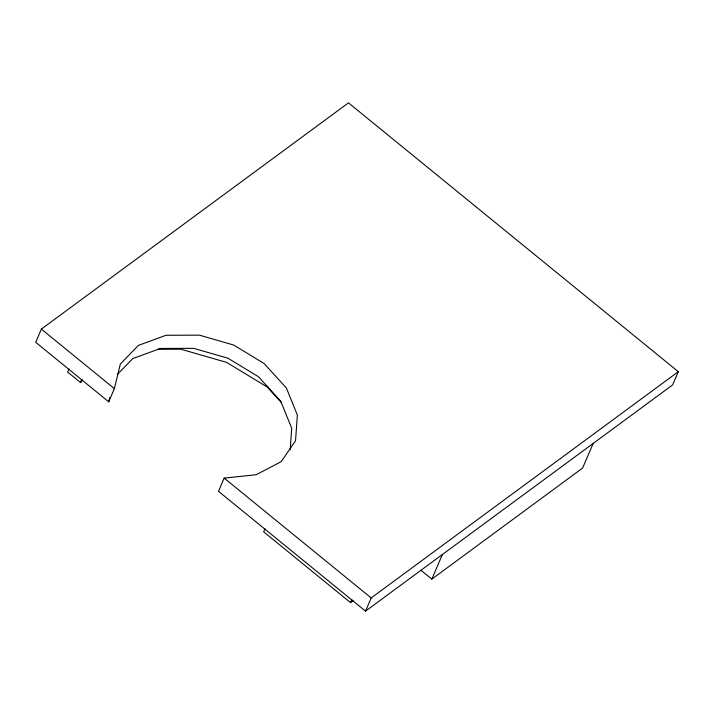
<?xml version="1.0" encoding="UTF-8"?>
<svg xmlns="http://www.w3.org/2000/svg" width="714" height="714" viewBox="0 0 714 714"><rect width="100%" height="100%" fill="white"/><g stroke="black" fill="none" stroke-linecap="round" stroke-linejoin="round"><path stroke-width="1.07" d="M290.187 449.704L291.714 428.23L280.718 401.197L258.441 376.715L228.016 358.232L193.726 348.352L160.409 348.477L132.768 358.571L117.703 374.118M108.715 401.812L114.374 388.612L120.345 364.033L138.427 345.371L166.067 335.277L199.385 335.152L233.665 345.032L264.1 363.515L286.376 387.997L297.372 415.03L295.534 440.806L281.12 461.681L256.156 474.739L224.169 478.112L218.511 491.312L365.523 611.139L672.642 384.9L678.3 371.699L348.477 102.861L41.358 329.1L35.7 342.301L108.715 401.812L109.751 397.537M68.981 368.986L67.66 372.056L80.468 382.499L82.753 380.143M80.468 382.499L81.789 379.42M265.001 528.762L263.68 531.841L350.485 602.589L353.153 600.626M350.485 602.589L351.797 599.519M365.523 611.139L371.182 597.939L678.3 371.699M420.921 570.236L431.836 579.125L442.377 554.528M593.155 443.456L582.615 468.054L431.836 579.125M157.526 349.298L180.865 349.208L226.633 362.391L267.241 387.059L281.37 402.58M41.358 329.1L114.374 388.612M224.169 478.112L371.182 597.939"/></g></svg>
